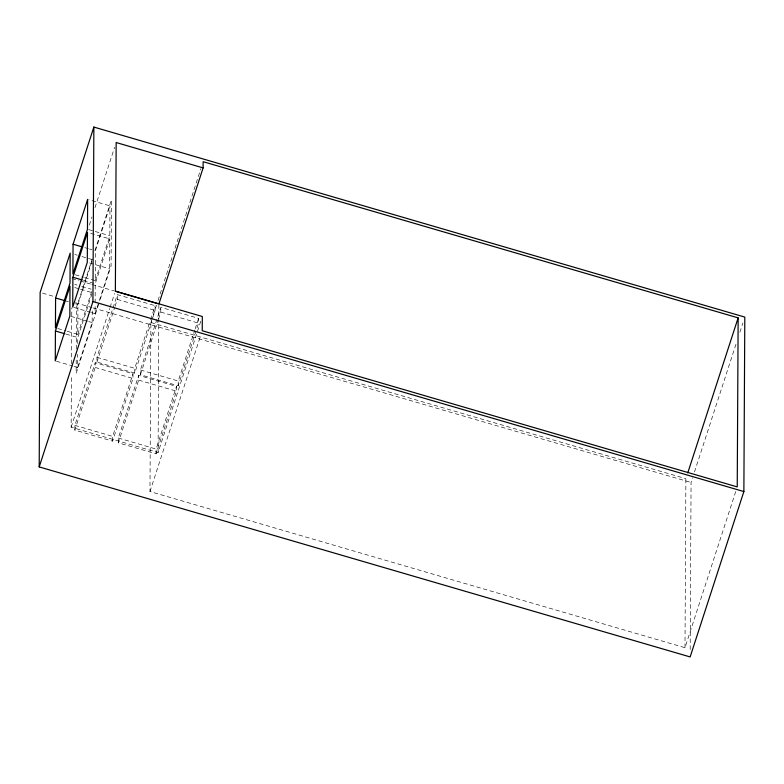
<?xml version="1.0" encoding="UTF-8"?>
<svg xmlns="http://www.w3.org/2000/svg" width="784" height="784" viewBox="0 0 784 784"><rect width="100%" height="100%" fill="white"/><g stroke="black" fill="none" stroke-linecap="round" stroke-linejoin="round"><path stroke-width="0.59" stroke-dasharray="3.92 2.94" d="M200.792 321.146L158.084 452.584L71.148 427.202L71.422 374.83M71.481 363.864L71.785 307.847M74.833 430.112L74.862 425.34L95.227 362.678L133.006 373.713L132.986 378.476L112.622 441.137L74.833 430.112L95.197 367.441L95.227 362.678M76.215 359.993L76.146 373.449L99.058 302.918M76.273 348.978L76.499 307.377L92.277 258.818M74.068 366.383L77.596 367.412L77.675 354.27M77.724 343.51L77.763 337.541L91.963 293.833M67.199 331.289L77.773 334.376L77.939 304.496L92.14 260.798M77.596 367.412L92.169 322.557L92.247 308.22M91.542 312.62L95.07 313.649L95.119 304.084M95.129 302.898L95.227 283.769L109.799 238.924L88.641 232.74M84.662 277.526L95.246 280.613L95.403 250.733L109.976 205.888L88.817 199.704M151.704 320.872L134.73 373.096L96.942 362.061L96.971 357.298L117.335 294.637L155.114 305.662L155.095 310.435L152.076 319.715M95.07 313.649L109.642 268.794L109.799 238.924M95.246 280.613L109.819 235.759L109.976 205.888M112.622 441.137L112.651 436.374L133.006 373.713M115.042 306.368L117.306 299.4L117.335 294.637M118.306 442.803L118.335 438.031L138.69 375.369L176.478 386.394L176.459 391.167L156.094 453.828L118.306 442.803L138.67 380.132L138.69 375.369M134.73 373.096L134.76 368.323L150.214 320.754M195.922 331.25L178.203 385.787L140.414 374.752L140.444 369.989L160.798 307.328L198.587 318.353L198.568 323.126L196.304 330.084M735.735 491.529L684.991 647.711L149.979 491.529L150.881 322.508L156.526 305.152M156.094 453.828L156.124 449.065L176.478 386.394M158.084 452.584L158.878 305.211M158.515 319.059L160.779 312.091L160.798 307.328M178.203 385.787L178.233 381.014L194.824 329.956M684.991 647.711L685.892 478.691L686.647 476.368M690.175 649.613L691.067 482.464L692.586 477.799M89.327 225.106L91.973 216.972M94.991 207.662L114.65 147.176M94.903 250.723L111.436 199.851L111.083 265.923L99.431 301.762M77.773 334.376L91.973 290.678M71.148 427.202L109.691 308.563M110.074 307.397L114.611 293.441M96.942 362.061L114.67 307.524M150.597 319.588L155.114 305.662M158.025 300.527L200.88 168.638M140.414 374.752L158.133 320.215M195.196 328.8L198.587 318.353M149.979 491.529L200.724 335.346M694.477 471.978L736.852 341.55M739.88 332.23L742.909 322.91M88.651 229.585L109.819 235.759M84.819 247.646L88.347 248.675M89.523 249.018L91.875 249.704M74.872 254.496L77.224 255.182M81.928 256.554L92.512 259.651M89.65 262.963L94.354 264.335M95.53 264.678L109.642 268.794M75.254 274.772L83.486 277.183M83.467 280.339L95.227 283.769M71.942 278.614L78.988 280.672M80.164 281.015L90.738 284.102M91.914 284.445L114.239 290.962M74.715 284.376L77.067 285.062M81.771 286.434L91.169 289.178M117.306 299.4L155.095 310.435M160.779 312.091L198.568 323.126M74.696 287.542L79.4 288.914M80.576 289.257L91.16 292.344M150.881 322.508L685.892 478.691M42.483 293.128L54.233 296.558M75.382 302.732L91.836 307.534M93.012 307.877L691.067 482.464M66.179 301.066L68.531 301.752M75.587 303.81L77.939 304.496M73.902 307.475L90.366 312.277M71.011 316.383L87.465 321.185M88.641 321.528L92.169 322.557M57.791 328.535L66.023 330.946M66.003 334.102L77.763 337.541M96.971 357.298L134.76 368.323M140.444 369.989L178.233 381.014M95.197 367.441L132.986 378.476M138.67 380.132L176.459 391.167M56.438 361.238L72.892 366.04M74.862 425.34L112.651 436.374M118.335 438.031L156.124 449.065"/><path stroke-width="1.18" d="M39.2 466.911L40.131 292.442L93.864 127.067L744.8 317.089L743.869 491.558L690.136 656.933L39.2 466.911L92.933 301.536L93.864 127.067M55.419 331.015L55.262 360.895L69.835 316.04L69.992 286.16L55.419 331.015L64.827 333.759M55.595 297.979L55.439 327.849L70.011 283.004L70.168 253.124L55.595 297.979L65.003 300.723M72.892 277.252L72.726 307.132L87.298 262.277L87.465 232.397L72.892 277.252L82.291 279.996M73.069 244.216L72.902 274.086L87.475 229.242L87.641 199.361L73.069 244.216L82.467 246.96M203.105 167.903L203.134 161.69L738.146 317.873L737.234 486.903L202.233 330.721L202.311 316.491L115.366 291.109L116.159 142.521L203.105 167.903L158.887 303.996M687.774 472.899L738.146 317.873M115.415 291.305L157.711 303.653M92.933 301.536L743.869 491.558"/></g></svg>
